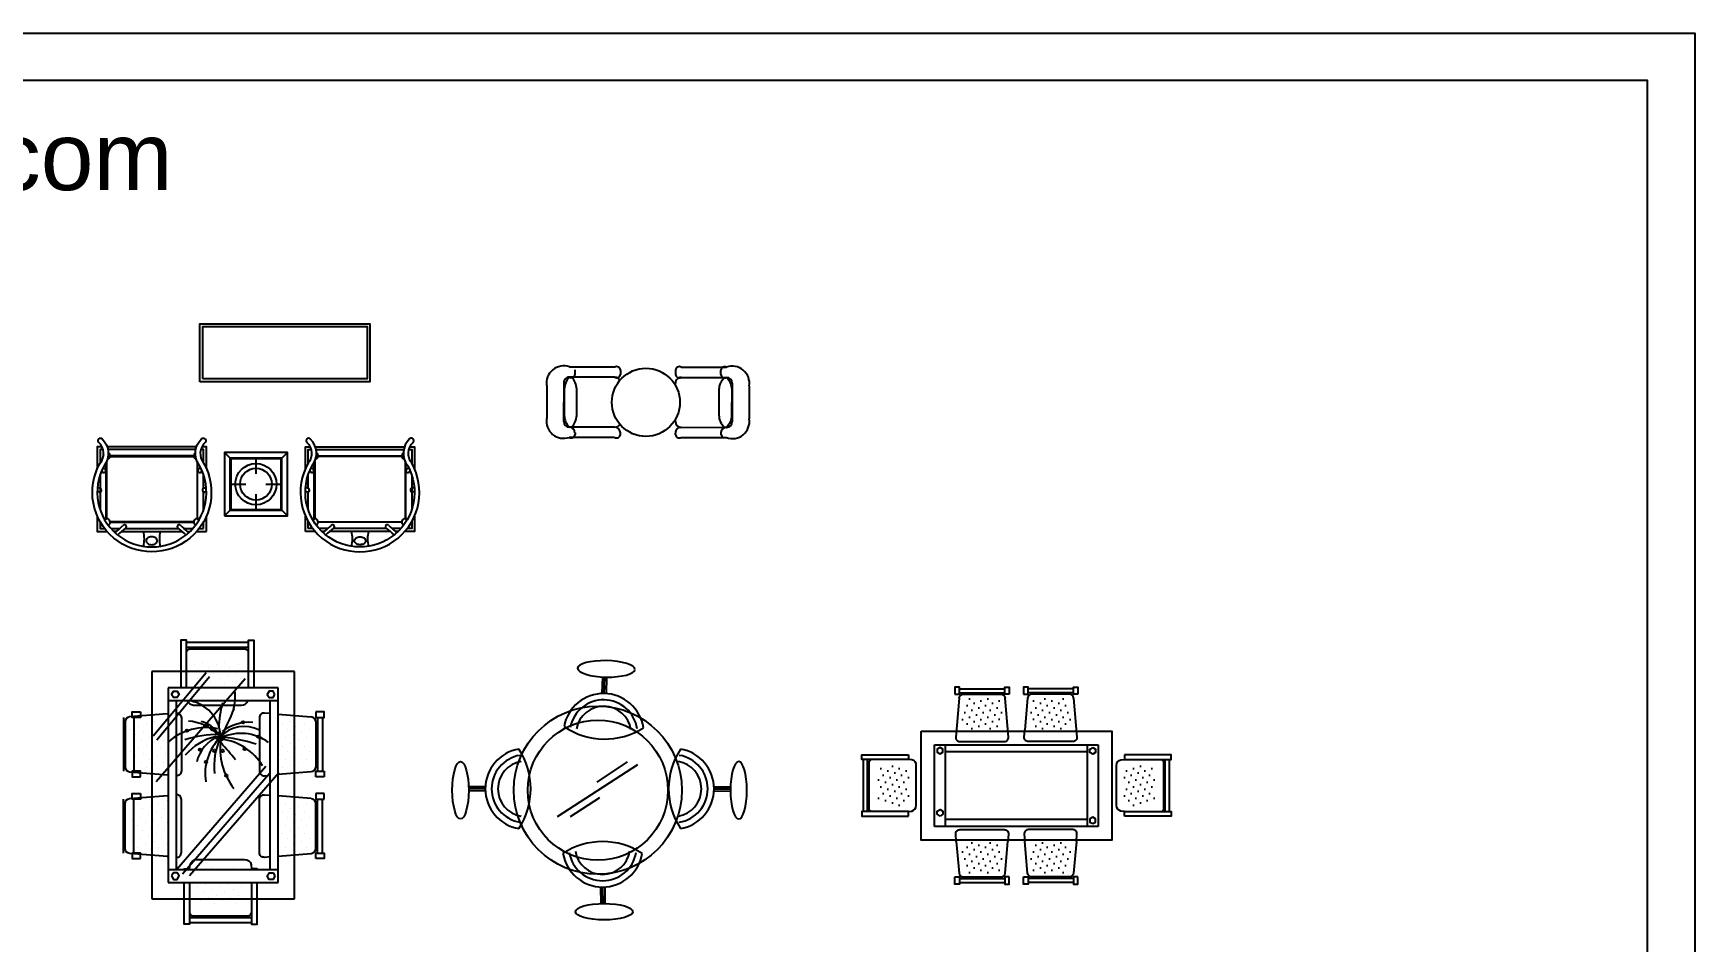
# Model space of a CAD drawing. Header units: inches. Extents: x 13 to 55.5, y 11.7 to 36.5.
# Drawn here: x 43.65 to 55.5, y 30.03 to 36.51 of the extents above; entities that cross this region are included whole.
import ezdxf

# ---------------------------------------------------------------- set-up
doc = ezdxf.new("R2010")
doc.units = ezdxf.units.IN
doc.header["$MEASUREMENT"] = 0
for name, color, linetype in [('02', 2, 'Continuous'), ('8', 8, 'Continuous'), ('kadrbm', 4, 'Continuous')]:
    doc.layers.add(name, color=color, linetype=linetype)
doc.styles.add('bmmm', font='swissel.ttf')

# ---------------------------------------------------------------- blocks, each defined once
blk = doc.blocks.new('kadrbm')
at = {"layer": 'kadrbm', "color": 4}
blk.add_lwpolyline([(0, 0), (0, 24.797), (21, 24.797), (21, 0), (0, 0)], close=True, dxfattribs=at)
blk.add_lwpolyline([(20.663, 0.326), (20.663, 24.46), (0.337, 24.46), (0.337, 0.326), (20.663, 0.326)], dxfattribs=at)
at = {"layer": 'kadrbm', "color": 211, "true_color": 0xf674fb, "style": 'bmmm'}
blk.add_text('www.cad-libraries.blogspot.com', height=0.48513, dxfattribs=at).set_placement((0.573, 23.677))

msp = doc.modelspace()

# ---------------------------------------------------------------- hatches: boundary and pattern name
at = {"layer": '8'}
h = msp.add_hatch(dxfattribs=at)
h.set_pattern_fill('DOTS', color=256, scale=0.0243, angle=225, style=0)
h.set_pattern_definition([(315, (88.50913, 47.979295), (-0.016366517, -0.04909955), [0, -0.0462915])])
h.paths.add_polyline_path([(50.57, 31.538), (50.262, 31.538), (50.281, 31.763), (50.551, 31.763)])
h = msp.add_hatch(dxfattribs=at)
h.set_pattern_fill('DOTS', color=256, scale=0.0243, angle=225, style=0)
h.set_pattern_definition([(225, (12.81209, 47.979295), (0.016366517, -0.04909955), [0, -0.0462915])])
h.paths.add_polyline_path([(50.751, 31.538), (51.06, 31.538), (51.04, 31.763), (50.771, 31.763)])
h = msp.add_hatch(dxfattribs=at)
h.set_pattern_fill('DOTS', color=256, scale=0.0243, angle=315, style=0)
h.set_pattern_definition([(45, (33.45828, 69.233124), (0.04909955, -0.016366517), [0, -0.0462915])])
h.paths.add_polyline_path([(49.899, 31.294), (49.899, 30.986), (49.675, 31.005), (49.675, 31.275)])
h = msp.add_hatch(dxfattribs=at)
h.set_pattern_fill('DOTS', color=256, scale=0.0243, angle=315, style=0)
h.set_pattern_definition([(135, (67.862945, 69.233124), (-0.04909955, -0.016366517), [0, -0.0462915])])
h.paths.add_polyline_path([(51.422, 31.294), (51.422, 30.986), (51.646, 31.005), (51.646, 31.275)])
h = msp.add_hatch(dxfattribs=at)
h.set_pattern_fill('DOTS', color=256, scale=0.0243, angle=225, style=0)
h.set_pattern_definition([(45, (88.50913, 14.30039), (-0.016366517, 0.04909955), [0, -0.0462915])])
h.paths.add_polyline_path([(50.57, 30.741), (50.262, 30.741), (50.281, 30.517), (50.551, 30.517)])
h = msp.add_hatch(dxfattribs=at)
h.set_pattern_fill('DOTS', color=256, scale=0.0243, angle=225, style=0)
h.set_pattern_definition([(135, (12.81209, 14.30039), (0.016366517, 0.04909955), [0, -0.0462915])])
h.paths.add_polyline_path([(50.751, 30.741), (51.06, 30.741), (51.04, 30.517), (50.771, 30.517)])

# ---------------------------------------------------------------- linework, layer by layer
at = {"layer": '02'}
for p, q in [((47.795, 34.127), (47.471, 34.127)), ((47.795, 34.054), (47.471, 34.054)), ((47.512, 34.074), (47.512, 34.107)), ((47.836, 34.106), (47.836, 34.074)), ((48.228, 34.106), (48.228, 34.073)), ((48.268, 34.053), (48.592, 34.052)), ((48.269, 34.126), (48.593, 34.125)), ((48.552, 34.073), (48.552, 34.105)), ((47.309, 33.994), (47.309, 33.759)), ((47.431, 34.014), (47.43, 33.738)), ((48.228, 33.996), (48.228, 34.013)), ((48.633, 34.012), (48.632, 33.736)), ((48.754, 33.991), (48.754, 33.757)), ((47.795, 33.697), (47.471, 33.698)), ((48.227, 33.737), (48.227, 33.754)), ((48.268, 33.697), (48.592, 33.696)), ((47.794, 33.624), (47.47, 33.625)), ((47.511, 33.657), (47.511, 33.645)), ((47.835, 33.645), (47.835, 33.657)), ((48.227, 33.644), (48.227, 33.656)), ((48.268, 33.624), (48.592, 33.623)), ((48.551, 33.656), (48.551, 33.643)), ((45.054, 33.471), (45.009, 33.516)), ((45.234, 33.469), (45.234, 33.364)), ((45.459, 33.516), (45.414, 33.471)), ((45.056, 33.291), (45.161, 33.291)), ((45.234, 33.219), (45.234, 33.113)), ((45.306, 33.291), (45.412, 33.291)), ((45.054, 33.111), (45.009, 33.066)), ((45.414, 33.111), (45.459, 33.066)), ((44.854, 32.021), (44.854, 32.021)), ((45.01, 32.021), (45.01, 32.021)), ((44.491, 31.953), (44.491, 30.333)), ((45.51, 31.953), (44.491, 31.953)), ((44.878, 31.945), (44.502, 31.493)), ((45.158, 31.901), (44.522, 31.166)), ((44.903, 31.916), (44.528, 31.463)), ((44.795, 32.001), (44.795, 32.001)), ((44.815, 31.904), (44.815, 31.904)), ((44.834, 31.962), (44.834, 31.962)), ((44.873, 31.923), (44.873, 31.923)), ((44.893, 31.982), (44.893, 31.982)), ((44.932, 31.943), (44.932, 31.943)), ((44.951, 32.001), (44.951, 32.001)), ((44.971, 31.904), (44.971, 31.904)), ((44.99, 31.962), (44.99, 31.962)), ((45.029, 31.923), (45.029, 31.923)), ((45.049, 31.982), (45.049, 31.982)), ((45.088, 31.943), (45.088, 31.943)), ((45.107, 32.001), (45.107, 32.001)), ((45.127, 31.904), (45.127, 31.904)), ((45.51, 30.333), (45.51, 31.953)), ((47.705, 31.797), (47.709, 31.915)), ((47.72, 31.796), (47.724, 31.914)), ((47.735, 31.796), (47.739, 31.914)), ((44.607, 31.837), (44.607, 30.448)), ((45.394, 31.837), (44.607, 31.837)), ((44.854, 31.865), (44.854, 31.865)), ((44.912, 31.884), (44.912, 31.884)), ((45.01, 31.865), (45.01, 31.865)), ((45.068, 31.884), (45.068, 31.884)), ((45.394, 30.448), (45.394, 31.837)), ((45.394, 31.745), (44.607, 31.745)), ((44.665, 31.745), (44.665, 30.541)), ((45.336, 30.541), (45.336, 31.745)), ((44.338, 31.541), (44.338, 31.541)), ((44.396, 31.561), (44.396, 31.561)), ((44.455, 31.58), (44.455, 31.58)), ((44.494, 31.541), (44.494, 31.541)), ((44.513, 31.6), (44.513, 31.6)), ((44.552, 31.561), (44.552, 31.561)), ((45.394, 31.65), (45.629, 31.63)), ((45.422, 31.578), (45.422, 31.578)), ((45.461, 31.539), (45.461, 31.539)), ((45.481, 31.598), (45.481, 31.598)), ((45.52, 31.559), (45.52, 31.559)), ((45.578, 31.578), (45.578, 31.578)), ((45.617, 31.539), (45.617, 31.539)), ((45.661, 31.595), (45.661, 31.274)), ((45.673, 31.627), (45.673, 31.242)), ((45.708, 31.627), (45.708, 31.242)), ((44.357, 31.444), (44.357, 31.444)), ((44.377, 31.502), (44.377, 31.502)), ((44.416, 31.463), (44.416, 31.463)), ((44.435, 31.522), (44.435, 31.522)), ((44.455, 31.424), (44.455, 31.424)), ((44.474, 31.483), (44.474, 31.483)), ((44.513, 31.444), (44.513, 31.444)), ((44.533, 31.502), (44.533, 31.502)), ((44.572, 31.463), (44.572, 31.463)), ((44.591, 31.522), (44.591, 31.522)), ((45.403, 31.52), (45.403, 31.52)), ((45.422, 31.422), (45.422, 31.422)), ((45.442, 31.481), (45.442, 31.481)), ((45.481, 31.442), (45.481, 31.442)), ((45.5, 31.5), (45.5, 31.5)), ((45.539, 31.461), (45.539, 31.461)), ((45.559, 31.52), (45.559, 31.52)), ((45.578, 31.422), (45.578, 31.422)), ((45.598, 31.481), (45.598, 31.481)), ((50.077, 31.431), (51.244, 31.431)), ((50.077, 30.848), (50.077, 31.431)), ((50.155, 30.848), (50.155, 31.431)), ((51.166, 31.431), (51.166, 30.848)), ((51.244, 31.431), (51.244, 30.848)), ((44.338, 31.385), (44.338, 31.385)), ((44.377, 31.346), (44.377, 31.346)), ((44.396, 31.405), (44.396, 31.405)), ((44.416, 31.307), (44.416, 31.307)), ((44.435, 31.366), (44.435, 31.366)), ((44.474, 31.327), (44.474, 31.327)), ((44.494, 31.385), (44.494, 31.385)), ((44.533, 31.346), (44.533, 31.346)), ((44.552, 31.405), (44.552, 31.405)), ((44.572, 31.307), (44.572, 31.307)), ((44.591, 31.366), (44.591, 31.366)), ((45.403, 31.364), (45.403, 31.364)), ((45.442, 31.325), (45.442, 31.325)), ((45.461, 31.383), (45.461, 31.383)), ((45.5, 31.344), (45.5, 31.344)), ((45.52, 31.403), (45.52, 31.403)), ((45.539, 31.305), (45.539, 31.305)), ((45.559, 31.364), (45.559, 31.364)), ((45.598, 31.325), (45.598, 31.325)), ((45.617, 31.383), (45.617, 31.383)), ((47.668, 31.165), (47.886, 31.31)), ((50.155, 31.383), (51.166, 31.383)), ((44.357, 31.288), (44.357, 31.288)), ((44.455, 31.268), (44.455, 31.268)), ((44.513, 31.288), (44.513, 31.288)), ((45.306, 31.276), (44.669, 30.541)), ((45.336, 31.232), (44.709, 30.508)), ((45.398, 31.232), (44.761, 30.497)), ((45.629, 31.239), (45.394, 31.219)), ((45.422, 31.266), (45.422, 31.266)), ((45.481, 31.286), (45.481, 31.286)), ((45.661, 31.242), (45.722, 31.242)), ((45.661, 31.203), (45.661, 31.242)), ((45.722, 31.203), (45.661, 31.203)), ((45.722, 31.242), (45.722, 31.203)), ((47.386, 30.92), (47.959, 31.29)), ((45.629, 31.047), (45.394, 31.067)), ((45.722, 31.083), (45.661, 31.083)), ((45.661, 31.083), (45.661, 31.044)), ((45.722, 31.044), (45.722, 31.083)), ((46.871, 31.132), (46.752, 31.131)), ((46.871, 31.117), (46.753, 31.116)), ((46.871, 31.102), (46.753, 31.101)), ((48.503, 31.132), (48.621, 31.131)), ((48.503, 31.117), (48.621, 31.116)), ((48.503, 31.102), (48.621, 31.101)), ((44.367, 30.954), (44.367, 30.954)), ((44.386, 31.013), (44.386, 31.013)), ((44.425, 30.974), (44.425, 30.974)), ((44.484, 30.993), (44.484, 30.993)), ((44.523, 30.954), (44.523, 30.954)), ((44.542, 31.013), (44.542, 31.013)), ((44.581, 30.974), (44.581, 30.974)), ((44.601, 31.032), (44.601, 31.032)), ((45.422, 30.954), (45.422, 30.954)), ((45.442, 31.013), (45.442, 31.013)), ((45.481, 30.974), (45.481, 30.974)), ((45.539, 30.993), (45.539, 30.993)), ((45.578, 30.954), (45.578, 30.954)), ((45.598, 31.013), (45.598, 31.013)), ((45.661, 31.044), (45.722, 31.044)), ((45.661, 30.691), (45.661, 31.012)), ((45.673, 30.659), (45.673, 31.044)), ((45.708, 30.659), (45.708, 31.044)), ((47.48, 30.92), (47.689, 31.055)), ((44.348, 30.896), (44.348, 30.896)), ((44.386, 30.857), (44.386, 30.857)), ((44.406, 30.915), (44.406, 30.915)), ((44.445, 30.877), (44.445, 30.877)), ((44.464, 30.935), (44.464, 30.935)), ((44.484, 30.838), (44.484, 30.838)), ((44.503, 30.896), (44.503, 30.896)), ((44.542, 30.857), (44.542, 30.857)), ((44.562, 30.915), (44.562, 30.915)), ((44.601, 30.877), (44.601, 30.877)), ((45.442, 30.857), (45.442, 30.857)), ((45.461, 30.915), (45.461, 30.915)), ((45.5, 30.877), (45.5, 30.877)), ((45.52, 30.935), (45.52, 30.935)), ((45.539, 30.838), (45.539, 30.838)), ((45.559, 30.896), (45.559, 30.896)), ((45.598, 30.857), (45.598, 30.857)), ((45.617, 30.915), (45.617, 30.915)), ((51.244, 30.848), (50.077, 30.848)), ((51.166, 30.897), (50.155, 30.897)), ((44.348, 30.74), (44.348, 30.74)), ((44.367, 30.799), (44.367, 30.799)), ((44.406, 30.76), (44.406, 30.76)), ((44.425, 30.818), (44.425, 30.818)), ((44.445, 30.721), (44.445, 30.721)), ((44.464, 30.779), (44.464, 30.779)), ((44.503, 30.74), (44.503, 30.74)), ((44.523, 30.799), (44.523, 30.799)), ((44.562, 30.76), (44.562, 30.76)), ((44.581, 30.818), (44.581, 30.818)), ((44.601, 30.721), (44.601, 30.721)), ((45.422, 30.799), (45.422, 30.799)), ((45.461, 30.76), (45.461, 30.76)), ((45.481, 30.818), (45.481, 30.818)), ((45.5, 30.721), (45.5, 30.721)), ((45.52, 30.779), (45.52, 30.779)), ((45.559, 30.74), (45.559, 30.74)), ((45.578, 30.799), (45.578, 30.799)), ((45.617, 30.76), (45.617, 30.76)), ((44.386, 30.701), (44.386, 30.701)), ((44.484, 30.682), (44.484, 30.682)), ((44.542, 30.701), (44.542, 30.701)), ((45.394, 30.636), (45.629, 30.656)), ((45.442, 30.701), (45.442, 30.701)), ((45.598, 30.701), (45.598, 30.701)), ((44.607, 30.541), (45.394, 30.541)), ((44.915, 30.554), (44.915, 30.554)), ((45.071, 30.554), (45.071, 30.554)), ((44.607, 30.448), (45.394, 30.448)), ((44.818, 30.417), (44.818, 30.417)), ((44.857, 30.378), (44.857, 30.378)), ((44.876, 30.437), (44.876, 30.437)), ((44.915, 30.398), (44.915, 30.398)), ((44.954, 30.359), (44.954, 30.359)), ((44.974, 30.417), (44.974, 30.417)), ((45.013, 30.378), (45.013, 30.378)), ((45.032, 30.437), (45.032, 30.437)), ((45.071, 30.398), (45.071, 30.398)), ((45.11, 30.359), (45.11, 30.359)), ((45.13, 30.417), (45.13, 30.417)), ((47.693, 30.416), (47.695, 30.298)), ((47.708, 30.416), (47.71, 30.298)), ((47.723, 30.416), (47.725, 30.298)), ((44.491, 30.333), (45.51, 30.333)), ((44.837, 30.32), (44.837, 30.32)), ((44.896, 30.339), (44.896, 30.339)), ((44.935, 30.3), (44.935, 30.3)), ((44.993, 30.32), (44.993, 30.32)), ((45.052, 30.339), (45.052, 30.339)), ((45.091, 30.3), (45.091, 30.3))]:
    msp.add_line(p, q, dxfattribs=at)
for points in [[(44.835, 34.022), (44.835, 34.436), (46.048, 34.436), (46.048, 34.022)], [(44.855, 34.042), (44.855, 34.416), (46.028, 34.416), (46.028, 34.042)], [(44.791, 33.489), (44.791, 33.493), (44.192, 33.493), (44.192, 33.489)], [(45.009, 33.066), (45.459, 33.066), (45.459, 33.516), (45.009, 33.516)], [(45.049, 33.106), (45.419, 33.106), (45.419, 33.476), (45.049, 33.476)], [(45.054, 33.111), (45.414, 33.111), (45.414, 33.471), (45.054, 33.471)], [(45.677, 33.489), (45.677, 33.493), (46.276, 33.493), (46.276, 33.489)], [(44.791, 33.019), (44.791, 33.023), (44.192, 33.023), (44.192, 33.019)], [(45.677, 33.019), (45.677, 33.023), (46.276, 33.023), (46.276, 33.019)], [(44.632, 31.791), (44.645, 31.815), (44.673, 31.815), (44.686, 31.791), (44.673, 31.768), (44.645, 31.768)], [(45.37, 31.791), (45.356, 31.815), (45.329, 31.815), (45.315, 31.791), (45.329, 31.768), (45.356, 31.768)], [(50.221, 31.792), (50.254, 31.792), (50.254, 31.843), (50.221, 31.843)], [(50.61, 31.792), (50.577, 31.792), (50.577, 31.843), (50.61, 31.843)], [(50.711, 31.792), (50.744, 31.792), (50.744, 31.843), (50.711, 31.843)], [(51.1, 31.792), (51.067, 31.792), (51.067, 31.843), (51.1, 31.843)], [(44.411, 31.666), (44.411, 31.627), (44.35, 31.627), (44.35, 31.666)], [(45.661, 31.666), (45.661, 31.627), (45.722, 31.627), (45.722, 31.666)], [(49.98, 31.529), (51.341, 31.529), (51.341, 30.751), (49.98, 30.751)], [(49.891, 31.359), (49.891, 31.326), (49.557, 31.326), (49.557, 31.359)], [(50.116, 31.413), (50.096, 31.401), (50.096, 31.378), (50.116, 31.367), (50.136, 31.378), (50.136, 31.401)], [(51.205, 31.411), (51.225, 31.399), (51.225, 31.376), (51.205, 31.365), (51.185, 31.376), (51.185, 31.399)], [(51.431, 31.359), (51.431, 31.326), (51.764, 31.326), (51.764, 31.359)], [(44.411, 31.203), (44.411, 31.242), (44.35, 31.242), (44.35, 31.203)], [(44.411, 31.083), (44.411, 31.044), (44.35, 31.044), (44.35, 31.083)], [(49.891, 30.921), (49.891, 30.954), (49.557, 30.954), (49.557, 30.921)], [(50.116, 30.923), (50.096, 30.935), (50.096, 30.957), (50.116, 30.969), (50.136, 30.957), (50.136, 30.935)], [(51.431, 30.921), (51.431, 30.954), (51.764, 30.954), (51.764, 30.921)], [(51.205, 30.869), (51.225, 30.88), (51.225, 30.903), (51.205, 30.915), (51.185, 30.903), (51.185, 30.88)], [(44.411, 30.62), (44.411, 30.659), (44.35, 30.659), (44.35, 30.62)], [(45.661, 30.62), (45.661, 30.659), (45.722, 30.659), (45.722, 30.62)], [(44.632, 30.495), (44.645, 30.471), (44.673, 30.471), (44.686, 30.495), (44.673, 30.518), (44.645, 30.518)], [(45.37, 30.495), (45.356, 30.471), (45.329, 30.471), (45.315, 30.495), (45.329, 30.518), (45.356, 30.518)], [(50.221, 30.488), (50.254, 30.488), (50.254, 30.437), (50.221, 30.437)], [(50.61, 30.488), (50.577, 30.488), (50.577, 30.437), (50.61, 30.437)], [(50.711, 30.488), (50.744, 30.488), (50.744, 30.437), (50.711, 30.437)], [(51.1, 30.488), (51.067, 30.488), (51.067, 30.437), (51.1, 30.437)]]:
    msp.add_lwpolyline(points, close=True, dxfattribs=at)
for points in [[(47.471, 34.054, 0.185709), (47.434, 33.97), (47.434, 33.782, 0.185709), (47.47, 33.698)], [(47.487, 33.698, 0.185709), (47.523, 33.782), (47.523, 33.97, 0.185709), (47.487, 34.054)], [(48.576, 33.696, -0.185709), (48.54, 33.781), (48.54, 33.968, -0.185709), (48.576, 34.052)], [(48.593, 34.052, -0.185709), (48.629, 33.968), (48.628, 33.781, -0.185709), (48.592, 33.696)], [(44.528, 32.897, 0.106842), (44.519, 32.907, 0.082314), (44.506, 32.913, 0.142049), (44.475, 32.913, 0.082314), (44.462, 32.907, 0.106842), (44.453, 32.897, 0.273703), (44.453, 32.877, 0.106842), (44.462, 32.867, 0.082314), (44.475, 32.861, 0.142049), (44.506, 32.861, 0.082314), (44.519, 32.867, 0.106842), (44.528, 32.877, 0.273702), (44.528, 32.897)], [(45.94, 32.877, -0.273703), (45.94, 32.897, -0.106842), (45.949, 32.907, -0.082314), (45.961, 32.913, -0.142049), (45.993, 32.913, -0.082314), (46.006, 32.907, -0.106842), (46.014, 32.897, -0.273702), (46.014, 32.877, -0.106842), (46.006, 32.867, -0.082314), (45.993, 32.861, -0.142049), (45.961, 32.861, -0.082314), (45.949, 32.867, -0.106842), (45.94, 32.877, -0.13438)], [(44.738, 32.096, -0.29879), (44.769, 32.117), (45.148, 32.117, -0.29879), (45.18, 32.096)], [(50.252, 31.765, -0.389199), (50.281, 31.792), (50.551, 31.792, -0.389199), (50.58, 31.765)], [(51.069, 31.765, 0.389199), (51.04, 31.792), (50.771, 31.792, 0.389199), (50.741, 31.765), (50.722, 31.538)], [(44.665, 31.658, -0.434629), (44.702, 31.624), (44.702, 31.245, -0.434629), (44.665, 31.21, -0.434629)], [(44.745, 31.745, 0.258292), (44.788, 31.715), (45.13, 31.715, 0.348574), (45.176, 31.745)], [(45.336, 31.655), (45.296, 31.658, 0.439678), (45.259, 31.624), (45.259, 31.245, 0.439678), (45.296, 31.21), (45.336, 31.214)], [(50.252, 31.765), (50.228, 31.486, 0.439678), (50.257, 31.454), (50.575, 31.454, 0.439678), (50.604, 31.486), (50.58, 31.765)], [(51.069, 31.765), (51.093, 31.486, -0.439678), (51.064, 31.454), (50.746, 31.454, -0.439678), (50.717, 31.486), (50.722, 31.538)], [(44.602, 31.653), (44.332, 31.63, 0.389199), (44.3, 31.595), (44.3, 31.274, 0.389199), (44.332, 31.239), (44.602, 31.216)], [(49.626, 30.954, -0.29879), (49.609, 30.981), (49.609, 31.299, -0.29879), (49.626, 31.326)], [(49.891, 30.954), (49.915, 30.958, 0.300554), (49.946, 30.997), (49.946, 31.283, 0.401165), (49.915, 31.324), (49.891, 31.326)], [(51.431, 30.954), (51.407, 30.958, -0.300554), (51.375, 30.997), (51.375, 31.283, -0.401165), (51.407, 31.324), (51.431, 31.326)], [(51.695, 30.954, 0.29879), (51.713, 30.981), (51.713, 31.299, 0.29879), (51.695, 31.326)], [(44.602, 30.633), (44.332, 30.656, -0.389199), (44.3, 30.691), (44.3, 31.012, -0.389199), (44.332, 31.047), (44.602, 31.07)], [(44.665, 30.628, 0.434629), (44.702, 30.662), (44.702, 31.041, 0.434629), (44.665, 31.075)], [(45.336, 30.631), (45.296, 30.628, -0.439678), (45.259, 30.662), (45.259, 31.041, -0.439678), (45.296, 31.075), (45.336, 31.072)], [(50.232, 30.741), (50.228, 30.794, -0.439678), (50.257, 30.826), (50.575, 30.826, -0.439678), (50.604, 30.794), (50.599, 30.741)], [(50.232, 30.741), (50.252, 30.515, 0.389199), (50.281, 30.488), (50.551, 30.488, 0.389199), (50.58, 30.515), (50.599, 30.741)], [(51.089, 30.741), (51.093, 30.794, 0.439678), (51.064, 30.826), (50.746, 30.826, 0.439678), (50.717, 30.794), (50.722, 30.741)], [(51.089, 30.741), (51.069, 30.515, -0.389199), (51.04, 30.488), (50.771, 30.488, -0.389199), (50.741, 30.515), (50.722, 30.741)], [(44.76, 30.546), (44.764, 30.575, -0.300554), (44.811, 30.613), (45.153, 30.613, -0.401165), (45.2, 30.575), (45.203, 30.546)], [(44.76, 30.231, 0.29879), (44.792, 30.21), (45.171, 30.21, 0.29879), (45.203, 30.231)]]:
    msp.add_lwpolyline(points, format="xyb", dxfattribs=at)
for points in [[(44.871, 33.589, 0.388075), (44.861, 33.441, -1.713285), (44.122, 33.441, 0.388075), (44.113, 33.589, -1.010163), (44.137, 33.614, -0.381875), (44.151, 33.422, 1.700219), (44.832, 33.422, -0.381875), (44.846, 33.614, -1.010163)], [(45.597, 33.589, -0.388075), (45.607, 33.441, 1.713285), (46.346, 33.441, -0.388075), (46.355, 33.589, 1.010163), (46.331, 33.614, 0.381875), (46.317, 33.422, -1.700219), (45.636, 33.422, 0.381875), (45.622, 33.614, 1.010163)]]:
    msp.add_lwpolyline(points, format="xyb", close=True, dxfattribs=at)
for points in [[(44.135, 33.558), (44.102, 33.558), (44.102, 33.401)], [(44.81, 33.558), (44.173, 33.558)], [(44.881, 33.401), (44.881, 33.558), (44.848, 33.558)], [(45.587, 33.401), (45.587, 33.558), (45.62, 33.558)], [(45.657, 33.558), (46.295, 33.558)], [(46.333, 33.558), (46.366, 33.558), (46.366, 33.401)], [(44.142, 33.538), (44.122, 33.538), (44.122, 33.442)], [(44.169, 33.042), (44.165, 33.042), (44.165, 33.443)], [(44.169, 33.451), (44.169, 33.042)], [(44.805, 33.538), (44.178, 33.538)], [(44.814, 33.454), (44.814, 33.042)], [(44.814, 33.042), (44.818, 33.042), (44.818, 33.445)], [(44.861, 33.442), (44.861, 33.538), (44.841, 33.538)], [(45.607, 33.442), (45.607, 33.538), (45.627, 33.538)], [(45.654, 33.042), (45.65, 33.042), (45.65, 33.445)], [(45.654, 33.454), (45.654, 33.042)], [(45.663, 33.538), (46.29, 33.538)], [(46.299, 33.451), (46.299, 33.042)], [(46.299, 33.042), (46.303, 33.042), (46.303, 33.443)], [(46.325, 33.538), (46.346, 33.538), (46.346, 33.442)], [(44.122, 33.356), (44.122, 33.109)], [(44.861, 33.261), (44.861, 33.356)], [(45.607, 33.261), (45.607, 33.356)], [(46.346, 33.356), (46.346, 33.109)], [(44.861, 33.109), (44.861, 33.235)], [(45.607, 33.109), (45.607, 33.235)], [(44.102, 33.064), (44.102, 32.954), (44.171, 32.954)], [(44.122, 33.024), (44.122, 32.974), (44.155, 32.974)], [(44.2, 32.974), (44.262, 32.974)], [(44.3, 32.974), (44.683, 32.974)], [(44.721, 32.974), (44.783, 32.974)], [(44.828, 32.974), (44.861, 32.974)], [(44.861, 32.974), (44.861, 33.024)], [(44.881, 32.954), (44.881, 33.064)], [(45.587, 32.954), (45.587, 33.064)], [(45.607, 32.974), (45.607, 33.024)], [(45.639, 32.974), (45.607, 32.974)], [(45.747, 32.974), (45.685, 32.974)], [(46.167, 32.974), (45.785, 32.974)], [(46.268, 32.974), (46.206, 32.974)], [(46.366, 33.064), (46.366, 32.954), (46.297, 32.954)], [(46.346, 33.024), (46.346, 32.974), (46.313, 32.974)], [(44.24, 32.954), (44.219, 32.954)], [(44.274, 32.954), (44.709, 32.954)], [(44.743, 32.954), (44.764, 32.954)], [(44.812, 32.954), (44.881, 32.954)], [(45.656, 32.954), (45.587, 32.954)], [(45.725, 32.954), (45.704, 32.954)], [(46.193, 32.954), (45.759, 32.954)], [(46.249, 32.954), (46.227, 32.954)], [(44.738, 31.837), (44.738, 32.178), (44.698, 32.178), (44.698, 31.837)], [(44.738, 32.164), (45.18, 32.164)], [(45.18, 31.837), (45.18, 32.178), (45.219, 32.178), (45.219, 31.837)], [(44.738, 32.129), (45.18, 32.129)], [(50.254, 31.831), (50.577, 31.831)], [(50.254, 31.802), (50.577, 31.802)], [(51.067, 31.831), (50.744, 31.831)], [(51.067, 31.802), (50.744, 31.802)], [(44.288, 31.627), (44.288, 31.242)], [(44.364, 31.627), (44.364, 31.242)], [(44.602, 31.653), (44.607, 31.653)], [(49.569, 30.954), (49.569, 31.326)], [(49.598, 30.954), (49.598, 31.326)], [(51.723, 30.954), (51.723, 31.326)], [(51.752, 30.954), (51.752, 31.326)], [(44.607, 31.215), (44.602, 31.216)], [(44.607, 31.07), (44.602, 31.07)], [(44.288, 30.659), (44.288, 31.044)], [(44.364, 30.659), (44.364, 31.044)], [(44.602, 30.633), (44.607, 30.632)], [(44.721, 30.541), (44.721, 30.546), (44.76, 30.546), (44.76, 30.541)], [(45.242, 30.541), (45.242, 30.546), (45.203, 30.546), (45.203, 30.541)], [(50.254, 30.478), (50.577, 30.478)], [(51.067, 30.478), (50.744, 30.478)], [(44.76, 30.448), (44.76, 30.15), (44.721, 30.15), (44.721, 30.448)], [(45.203, 30.448), (45.203, 30.15), (45.242, 30.15), (45.242, 30.448)], [(50.254, 30.449), (50.577, 30.449)], [(51.067, 30.449), (50.744, 30.449)], [(44.76, 30.198), (45.203, 30.198)], [(44.76, 30.164), (45.203, 30.164)]]:
    msp.add_lwpolyline(points, dxfattribs=at)
for centre, radius in [((48.017, 33.875), 0.243), ((45.234, 33.291), 0.147), ((45.234, 33.291), 0.113), ((47.674, 31.107), 0.6), ((44.742, 31.531), 0.00842), ((44.884, 31.573), 0.00842), ((44.923, 31.541), 0.00842), ((45.143, 31.592), 0.00842), ((47.674, 31.107), 0.5), ((44.958, 31.48), 0.00842), ((44.973, 31.513), 0.00842), ((44.981, 31.494), 0.00842), ((44.985, 31.467), 0.00842), ((45, 31.485), 0.00842), ((45.251, 31.49), 0.00842), ((44.834, 31.397), 0.00842), ((44.877, 31.309), 0.00842), ((44.938, 31.388), 0.00842), ((44.996, 31.388), 0.00842), ((45.154, 31.402), 0.00842), ((45.023, 31.212), 0.00842)]:
    msp.add_circle(centre, radius, dxfattribs=at)
for centre, radius, start, end in [((47.43, 34.012), 0.123, 70.5152, 188.3506), ((47.471, 34.014), 0.0405, 89.9103, 179.9103), ((47.484, 34.078), 0.0275, 241.1714, 351.7793), ((47.808, 34.102), 0.0275, 8.0413, 118.6492), ((47.808, 34.078), 0.0275, 241.1714, 351.7793), ((47.795, 34.013), 0.0405, 27.223, 89.9103), ((48.255, 34.102), 0.0275, 61.1714, 171.7793), ((48.255, 34.077), 0.0275, 188.0413, 298.6492), ((48.268, 34.012), 0.0405, 89.9103, 179.9103), ((48.579, 34.101), 0.0275, 61.1714, 171.7793), ((48.579, 34.077), 0.0275, 188.0413, 298.6492), ((48.592, 34.012), 0.0405, 359.9103, 89.9103), ((48.633, 34.01), 0.123, 351.47, 109.3054), ((47.43, 33.741), 0.123, 171.47, 289.3054), ((47.471, 33.738), 0.0405, 179.9103, 269.9103), ((47.47, 33.657), 0.0405, 359.9103, 89.9103), ((47.795, 33.738), 0.0405, 269.9103, 332.5976), ((47.794, 33.657), 0.0405, 359.9103, 89.9103), ((48.268, 33.737), 0.0405, 179.9103, 269.9103), ((48.268, 33.656), 0.0405, 89.9103, 179.9103), ((48.592, 33.656), 0.0405, 89.9103, 233.0404), ((48.633, 33.739), 0.123, 250.5152, 8.3506), ((48.592, 33.737), 0.0405, 269.9103, 359.9103), ((47.484, 33.649), 0.0275, 241.1714, 351.7793), ((47.808, 33.649), 0.0275, 241.1714, 351.7793), ((48.255, 33.648), 0.0275, 188.0413, 298.6492), ((44.169, 33.492), 0.025, 155.7872, 188.7611), ((44.169, 33.492), 0.025, 284.3303, 60.2181), ((44.815, 33.492), 0.025, 119.7819, 255.6697), ((45.653, 33.492), 0.025, 284.3303, 60.2181), ((46.299, 33.492), 0.025, 119.7819, 255.6697), ((44.069, 33.27), 0.129, 55.3116, 60.9749), ((44.149, 33.388), 0.014, 229.5617, 62.4642), ((44.082, 33.294), 0.129, 55.3116, 61.6157), ((44.834, 33.388), 0.014, 117.5358, 310.4383), ((44.901, 33.294), 0.129, 118.3843, 124.6884), ((44.914, 33.27), 0.129, 119.0251, 124.6884), ((45.554, 33.27), 0.129, 55.3116, 60.9749), ((45.634, 33.388), 0.014, 229.5617, 62.4642), ((45.567, 33.294), 0.129, 55.3116, 61.6157), ((46.319, 33.388), 0.014, 117.5358, 310.4383), ((46.385, 33.294), 0.129, 118.3843, 124.6884), ((46.398, 33.27), 0.129, 119.0251, 124.6884), ((44.102, 33.107), 0.129, 82.8473, 89.8136), ((44.102, 33.135), 0.129, 82.8473, 89.2872), ((44.118, 33.248), 0.014, 257.0975, 90), ((44.866, 33.248), 0.014, 90, 282.9025), ((44.882, 33.135), 0.129, 90.7128, 97.1527), ((44.882, 33.107), 0.129, 90.1864, 97.1527), ((45.586, 33.107), 0.129, 82.8473, 89.8136), ((45.586, 33.135), 0.129, 82.8473, 89.2872), ((45.602, 33.248), 0.014, 257.0975, 90), ((46.35, 33.248), 0.014, 90, 282.9025), ((46.366, 33.135), 0.129, 90.7128, 97.1527), ((46.366, 33.107), 0.129, 90.1864, 97.1527), ((44.169, 33.02), 0.025, 298.5107, 128.1929), ((43.569, 33.702), 1.005, 311.0732, 315.3917), ((44.463, 32.735), 0.289, 123.5343, 138.005), ((44.296, 32.988), 0.014, 298.3242, 145.4999), ((44.687, 32.988), 0.014, 34.5001, 241.6758), ((44.52, 32.735), 0.289, 41.995, 56.4657), ((45.414, 33.702), 1.005, 224.6083, 228.9268), ((44.815, 33.02), 0.025, 51.8071, 241.4893), ((45.653, 33.02), 0.025, 298.5107, 128.1929), ((45.054, 33.702), 1.005, 311.0732, 315.3917), ((45.948, 32.735), 0.289, 123.5343, 138.005), ((45.78, 32.988), 0.014, 298.3242, 145.4999), ((46.172, 32.988), 0.014, 34.5001, 241.6758), ((46.005, 32.735), 0.289, 41.995, 56.4657), ((46.899, 33.702), 1.005, 224.6083, 228.9268), ((46.299, 33.02), 0.025, 51.8071, 241.4893), ((44.233, 32.901), 0.205, 345.0014, 14.9986), ((44.75, 32.901), 0.205, 165.0014, 194.9986), ((45.718, 32.901), 0.205, 345.0014, 14.9986), ((46.235, 32.901), 0.205, 165.0014, 194.9986), ((44.779, 31.774), 0.308, 342.9456, 6.4814), ((47.715, 31.51), 0.287, 8.393, 169.6394), ((44.713, 31.48), 0.27, 6.9904, 78.0284), ((45.656, 31.539), 0.687, 163.8561, 179.1105), ((44.007, 32.071), 1.137, 328.9873, 340.361), ((47.715, 31.51), 0.242, 8.393, 169.6394), ((47.715, 31.51), 0.197, 8.393, 169.6394), ((44.88, 31.143), 0.411, 78.5516, 130.9815), ((44.715, 31.24), 0.363, 48.7581, 83.8624), ((44.807, 31.423), 0.177, 28.8901, 78.4579), ((45.151, 31.325), 0.237, 62.9909, 135.9102), ((45.189, 31.266), 0.326, 85.8741, 126.9558), ((45.626, 31.595), 0.0347, 0, 85.0638), ((47.724, 31.988), 0.516, 235.7868, 302.2456), ((44.953, 30.799), 0.705, 88.3286, 108.729), ((45.042, 31.092), 0.409, 103.0452, 139.7766), ((45.071, 31.246), 0.267, 114.0956, 166.2953), ((45.236, 31.225), 0.364, 134.4861, 189.3762), ((45.42, 31.276), 0.485, 155.0888, 185.9637), ((44.935, 30.585), 0.901, 70.5249, 87.8244), ((45.435, 31.402), 0.456, 171.2496, 218.2333), ((45.128, 31.184), 0.329, 53.3231, 115.7633), ((43.139, 29.742), 2.511, 39.0488, 42.6799), ((44.937, 31.072), 0.403, 31.315, 82.1378), ((47.158, 31.117), 0.287, 99.3768, 260.6232), ((47.158, 31.117), 0.242, 99.3768, 260.6232), ((47.158, 31.117), 0.197, 99.3768, 260.6232), ((46.679, 31.117), 0.516, 326.7706, 33.2294), ((48.695, 31.117), 0.516, 146.7706, 213.2294), ((48.216, 31.117), 0.197, 279.3768, 80.6232), ((48.216, 31.117), 0.242, 279.3768, 80.6232), ((48.216, 31.117), 0.287, 279.3768, 80.6232), ((45.626, 31.274), 0.0347, 274.9362, 0), ((45.626, 31.012), 0.0347, 0, 85.0638), ((47.708, 30.224), 0.516, 56.7706, 123.2294), ((45.626, 30.691), 0.0347, 274.9362, 0), ((47.708, 30.703), 0.287, 189.3768, 350.6232), ((47.708, 30.703), 0.242, 189.3768, 350.6232), ((47.708, 30.703), 0.197, 189.3768, 350.6232)]:
    msp.add_arc(centre, radius, start, end, dxfattribs=at)
at = {"layer": '02', "extrusion": (0, 0, -1)}
for centre, major_axis in [((47.734, 31.973), (-0.205, 0.004)), ((48.679, 31.107), (0, 0.205))]:
    msp.add_ellipse(centre, major_axis=major_axis, ratio=0.285714, start_param=3.141593, end_param=9.424778, dxfattribs=at)
at = {"layer": '02'}
for centre, major_axis in [((46.694, 31.107), (0, -0.205)), ((47.719, 30.24), (0.205, 0))]:
    msp.add_ellipse(centre, major_axis=major_axis, ratio=0.285714, dxfattribs=at)

# ---------------------------------------------------------------- block references
at = {"layer": 'kadrbm'}
msp.add_blockref('kadrbm', (34.501, 11.712), dxfattribs=at)

doc.saveas('drawing.dxf')
